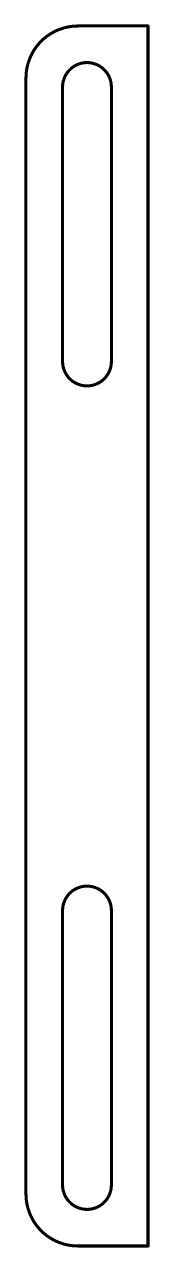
# Model space of a CAD drawing. Header units: inches. Extents: x 3.22 to 3.55, y 2.67 to 5.83.
import ezdxf

# ---------------------------------------------------------------- set-up
doc = ezdxf.new("R2010")
doc.units = ezdxf.units.IN
doc.header["$MEASUREMENT"] = 0
doc.layers.add('Board Outline', color=6, linetype='Continuous')

msp = doc.modelspace()

# ---------------------------------------------------------------- linework, layer by layer
at = {"layer": 'Board Outline'}
for points in [[(3.2283, 5.6929, 0.00787, 0.00787, -0.414214), (3.3622, 5.8268, 0.00787, 0.00787, 0)], [(3.362, 5.8268, 0.00787, 0.00787, 0), (3.5431, 5.8268, 0.00787, 0.00787, 0)], [(3.5433, 2.6772, 0.00787, 0.00787, 0), (3.5433, 5.8268, 0.00787, 0.00787, 0)], [(3.3228, 5.6693, 0.00787, 0.00787, -0.414214), (3.3858, 5.7323, 0.00787, 0.00787, 0)], [(3.3858, 5.7323, 0.00787, 0.00787, -0.414214), (3.4488, 5.6693, 0.00787, 0.00787, 0)], [(3.2283, 2.811, 0.00787, 0.00787, 0), (3.2283, 5.6929, 0.00787, 0.00787, 0)], [(3.3228, 4.9606, 0.00787, 0.00787, 0), (3.3228, 5.6693, 0.00787, 0.00787, 0)], [(3.4488, 4.9606, 0.00787, 0.00787, 0), (3.4488, 5.6693, 0.00787, 0.00787, 0)], [(3.3858, 4.8976, 0.00787, 0.00787, -0.414214), (3.3228, 4.9606, 0.00787, 0.00787, 0)], [(3.4488, 4.9606, 0.00787, 0.00787, -0.414214), (3.3858, 4.8976, 0.00787, 0.00787, 0)], [(3.3228, 3.5433, 0.00787, 0.00787, -0.414214), (3.3858, 3.6063, 0.00787, 0.00787, 0)], [(3.3858, 3.6063, 0.00787, 0.00787, -0.414214), (3.4488, 3.5433, 0.00787, 0.00787, 0)], [(3.3228, 2.8346, 0.00787, 0.00787, 0), (3.3228, 3.5433, 0.00787, 0.00787, 0)], [(3.4488, 2.8346, 0.00787, 0.00787, 0), (3.4488, 3.5433, 0.00787, 0.00787, 0)], [(3.3622, 2.6772, 0.00787, 0.00787, -0.414214), (3.2283, 2.811, 0.00787, 0.00787, 0)], [(3.3858, 2.7717, 0.00787, 0.00787, -0.414214), (3.3228, 2.8346, 0.00787, 0.00787, 0)], [(3.4488, 2.8346, 0.00787, 0.00787, -0.414214), (3.3858, 2.7717, 0.00787, 0.00787, 0)], [(3.3622, 2.6772, 0.00787, 0.00787, 0), (3.5433, 2.6772, 0.00787, 0.00787, 0)]]:
    msp.add_lwpolyline(points, format="xyseb", dxfattribs=at)
for points in [[(3.36, 5.8268, 0.00394, 0.00394, 1), (3.364, 5.8268, 0.00394, 0.00394, 1)], [(3.3602, 5.8268, 0.00394, 0.00394, 1), (3.3642, 5.8268, 0.00394, 0.00394, 1)], [(3.5411, 5.8268, 0.00394, 0.00394, 1), (3.5451, 5.8268, 0.00394, 0.00394, 1)], [(3.5413, 5.8268, 0.00394, 0.00394, 1), (3.5453, 5.8268, 0.00394, 0.00394, 1)], [(3.3839, 5.7323, 0.00394, 0.00394, 1), (3.3878, 5.7323, 0.00394, 0.00394, 1)], [(3.3839, 5.7323, 0.00394, 0.00394, 1), (3.3878, 5.7323, 0.00394, 0.00394, 1)], [(3.2264, 5.6929, 0.00394, 0.00394, 1), (3.2303, 5.6929, 0.00394, 0.00394, 1)], [(3.2264, 5.6929, 0.00394, 0.00394, 1), (3.2303, 5.6929, 0.00394, 0.00394, 1)], [(3.3209, 5.6693, 0.00394, 0.00394, 1), (3.3248, 5.6693, 0.00394, 0.00394, 1)], [(3.3209, 5.6693, 0.00394, 0.00394, 1), (3.3248, 5.6693, 0.00394, 0.00394, 1)], [(3.4469, 5.6693, 0.00394, 0.00394, 1), (3.4508, 5.6693, 0.00394, 0.00394, 1)], [(3.4469, 5.6693, 0.00394, 0.00394, 1), (3.4508, 5.6693, 0.00394, 0.00394, 1)], [(3.3209, 4.9606, 0.00394, 0.00394, 1), (3.3248, 4.9606, 0.00394, 0.00394, 1)], [(3.3209, 4.9606, 0.00394, 0.00394, 1), (3.3248, 4.9606, 0.00394, 0.00394, 1)], [(3.4469, 4.9606, 0.00394, 0.00394, 1), (3.4508, 4.9606, 0.00394, 0.00394, 1)], [(3.4469, 4.9606, 0.00394, 0.00394, 1), (3.4508, 4.9606, 0.00394, 0.00394, 1)], [(3.3839, 4.8976, 0.00394, 0.00394, 1), (3.3878, 4.8976, 0.00394, 0.00394, 1)], [(3.3839, 4.8976, 0.00394, 0.00394, 1), (3.3878, 4.8976, 0.00394, 0.00394, 1)], [(3.3839, 3.6063, 0.00394, 0.00394, 1), (3.3878, 3.6063, 0.00394, 0.00394, 1)], [(3.3839, 3.6063, 0.00394, 0.00394, 1), (3.3878, 3.6063, 0.00394, 0.00394, 1)], [(3.3209, 3.5433, 0.00394, 0.00394, 1), (3.3248, 3.5433, 0.00394, 0.00394, 1)], [(3.3209, 3.5433, 0.00394, 0.00394, 1), (3.3248, 3.5433, 0.00394, 0.00394, 1)], [(3.4469, 3.5433, 0.00394, 0.00394, 1), (3.4508, 3.5433, 0.00394, 0.00394, 1)], [(3.4469, 3.5433, 0.00394, 0.00394, 1), (3.4508, 3.5433, 0.00394, 0.00394, 1)], [(3.2264, 2.811, 0.00394, 0.00394, 1), (3.2303, 2.811, 0.00394, 0.00394, 1)], [(3.2264, 2.811, 0.00394, 0.00394, 1), (3.2303, 2.811, 0.00394, 0.00394, 1)], [(3.3209, 2.8346, 0.00394, 0.00394, 1), (3.3248, 2.8346, 0.00394, 0.00394, 1)], [(3.3209, 2.8346, 0.00394, 0.00394, 1), (3.3248, 2.8346, 0.00394, 0.00394, 1)], [(3.4469, 2.8346, 0.00394, 0.00394, 1), (3.4508, 2.8346, 0.00394, 0.00394, 1)], [(3.4469, 2.8346, 0.00394, 0.00394, 1), (3.4508, 2.8346, 0.00394, 0.00394, 1)], [(3.3839, 2.7717, 0.00394, 0.00394, 1), (3.3878, 2.7717, 0.00394, 0.00394, 1)], [(3.3839, 2.7717, 0.00394, 0.00394, 1), (3.3878, 2.7717, 0.00394, 0.00394, 1)], [(3.3602, 2.6772, 0.00394, 0.00394, 1), (3.3642, 2.6772, 0.00394, 0.00394, 1)], [(3.3602, 2.6772, 0.00394, 0.00394, 1), (3.3642, 2.6772, 0.00394, 0.00394, 1)], [(3.5413, 2.6772, 0.00394, 0.00394, 1), (3.5453, 2.6772, 0.00394, 0.00394, 1)], [(3.5413, 2.6772, 0.00394, 0.00394, 1), (3.5453, 2.6772, 0.00394, 0.00394, 1)]]:
    msp.add_lwpolyline(points, format="xyseb", close=True, dxfattribs=at)

doc.saveas('drawing.dxf')
